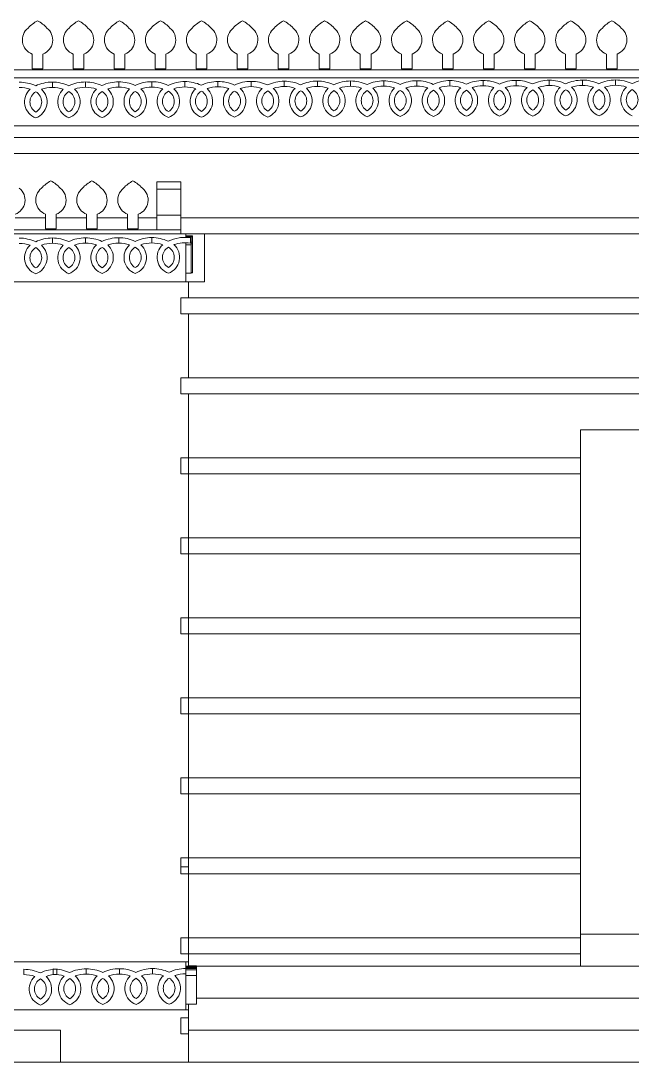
# Model space of a CAD drawing. Header units: inches. Extents: x -6210 to 141093, y -2740 to 21225.
# Drawn here: x 95030.1 to 95144.7, y 3206.3 to 3401.5 of the extents above; entities that cross this region are included whole.
import ezdxf

# ---------------------------------------------------------------- set-up
doc = ezdxf.new("R2010")
doc.units = ezdxf.units.IN
doc.header["$LTSCALE"] = 100
doc.header["$MEASUREMENT"] = 0
doc.layers.add('car area', color=53, linetype='Continuous')

msp = doc.modelspace()

# ---------------------------------------------------------------- linework, layer by layer
at = {"layer": 'car area', "linetype": 'Continuous', "lineweight": 0, "extrusion": (0, 1, 0)}
for p, q in [((95032.2129, 3395.26753), (95032.2129, 3392.52192)), ((95034.2129, 3392.52192), (95034.2129, 3395.26753)), ((95039.9004, 3395.26752), (95039.9004, 3392.52191)), ((95041.9004, 3392.52191), (95041.9004, 3395.26752)), ((95047.5879, 3395.2674), (95047.5879, 3392.52179)), ((95049.5879, 3392.52179), (95049.5879, 3395.2674)), ((95055.2754, 3395.26751), (95055.2754, 3392.5219)), ((95057.2754, 3392.5219), (95057.2754, 3395.26751)), ((95062.9629, 3395.26739), (95062.9629, 3392.52178)), ((95064.9629, 3392.52178), (95064.9629, 3395.26739)), ((95070.6504, 3395.26762), (95070.6504, 3392.52201)), ((95072.6504, 3392.52201), (95072.6504, 3395.26762)), ((95078.3379, 3395.26749), (95078.3379, 3392.52189)), ((95080.3379, 3392.52188), (95080.3379, 3395.26749)), ((95086.0254, 3395.26749), (95086.0254, 3392.52188)), ((95088.0254, 3392.52188), (95088.0254, 3395.26749)), ((95093.7129, 3395.26737), (95093.7129, 3392.52176)), ((95095.7129, 3392.52176), (95095.7129, 3395.26737)), ((95101.4004, 3395.26771), (95101.4004, 3392.5221)), ((95103.4004, 3392.5221), (95103.4004, 3395.26771)), ((95109.0879, 3395.26759), (95109.0879, 3392.52198)), ((95111.0879, 3392.52198), (95111.0879, 3395.26759)), ((95116.7754, 3395.26758), (95116.7754, 3392.52197)), ((95118.7754, 3392.52197), (95118.7754, 3395.26758)), ((95124.4629, 3395.26746), (95124.4629, 3392.52185)), ((95126.4629, 3392.52185), (95126.4629, 3395.26746)), ((95132.1504, 3395.26746), (95132.1504, 3392.52185)), ((95134.1504, 3392.52185), (95134.1504, 3395.26746)), ((95139.8379, 3395.26733), (95139.8379, 3392.52172)), ((95141.8379, 3392.52172), (95141.8379, 3395.26733)), ((95218.98603, 3392.33662), (94849.98603, 3392.33662)), ((95032.2129, 3392.52192), (95034.2129, 3392.52192)), ((95039.9004, 3392.52191), (95041.9004, 3392.52191)), ((95047.5879, 3392.52179), (95049.5879, 3392.52179)), ((95055.2754, 3392.5219), (95057.2754, 3392.5219)), ((95062.9629, 3392.52178), (95064.9629, 3392.52178)), ((95070.6504, 3392.52201), (95072.6504, 3392.52201)), ((95078.3379, 3392.52189), (95080.3379, 3392.52188)), ((95086.0254, 3392.52188), (95088.0254, 3392.52188)), ((95093.7129, 3392.52176), (95095.7129, 3392.52176)), ((95101.4004, 3392.5221), (95103.4004, 3392.5221)), ((95109.0879, 3392.52198), (95111.0879, 3392.52198)), ((95116.7754, 3392.52197), (95118.7754, 3392.52197)), ((95124.4629, 3392.52185), (95126.4629, 3392.52185)), ((95132.1504, 3392.52185), (95134.1504, 3392.52185)), ((95139.8379, 3392.52172), (95141.8379, 3392.52172)), ((94849.98603, 3390.83799), (95218.98603, 3390.83799)), ((95098.09414, 3390.2654), (95098.09414, 3389.26814)), ((95098.09414, 3389.26814), (95098.09414, 3390.2654)), ((95104.30624, 3390.28865), (95104.30624, 3389.29139)), ((95104.30624, 3389.29139), (95104.30624, 3390.28865)), ((95110.4967, 3389.31461), (95110.4967, 3390.31187)), ((95110.51834, 3390.31191), (95110.51834, 3389.31465)), ((95116.7088, 3390.33512), (95116.7088, 3389.33786)), ((95116.7088, 3389.33786), (95116.7088, 3390.33512)), ((95122.9209, 3390.35838), (95122.9209, 3389.36112)), ((95122.9209, 3389.36112), (95122.9209, 3390.35838)), ((95129.133, 3390.38164), (95129.133, 3389.38438)), ((95129.133, 3389.38438), (95129.133, 3390.38164)), ((95135.34511, 3390.40489), (95135.34511, 3389.40763)), ((95135.34511, 3389.40763), (95135.34511, 3390.40489)), ((95141.55721, 3390.42815), (95141.55721, 3389.43089)), ((95141.55721, 3389.43089), (95141.55721, 3390.42815)), ((95035.99477, 3390.03288), (95035.99477, 3389.03561)), ((95035.99477, 3389.03561), (95035.99477, 3390.03288)), ((95042.20687, 3390.05613), (95042.20687, 3389.05887)), ((95042.20687, 3389.05887), (95042.20687, 3390.05613)), ((95048.41897, 3390.07939), (95048.41897, 3389.08213)), ((95048.41897, 3389.08213), (95048.41897, 3390.07939)), ((95054.63107, 3390.10265), (95054.63107, 3389.10538)), ((95054.63107, 3389.10538), (95054.63107, 3390.10265)), ((95060.82153, 3389.1286), (95060.82153, 3390.12586)), ((95060.84317, 3390.1259), (95060.84317, 3389.12864)), ((95067.03364, 3390.14911), (95067.03364, 3389.15185)), ((95067.03364, 3389.15185), (95067.03364, 3390.14911)), ((95073.24574, 3390.17237), (95073.24574, 3389.17511)), ((95073.24574, 3389.17511), (95073.24574, 3390.17237)), ((95079.45784, 3390.19563), (95079.45784, 3389.19837)), ((95079.45784, 3389.19837), (95079.45784, 3390.19563)), ((95085.66994, 3390.21888), (95085.66994, 3389.22162)), ((95085.66994, 3389.22162), (95085.66994, 3390.21888)), ((95091.88204, 3390.24214), (95091.88204, 3389.24488)), ((95091.88204, 3389.24488), (95091.88204, 3390.24214)), ((95218.98603, 3381.83799), (94861.772, 3381.83799)), ((94862.68829, 3379.6203), (95218.98603, 3379.6203)), ((95218.98603, 3376.6203), (94860.84726, 3376.6203)), ((95055.55338, 3371.32923), (95055.55338, 3371.32945)), ((95055.55338, 3371.32945), (95060.05338, 3371.32945)), ((95055.55338, 3369.9761), (95055.55338, 3371.32923)), ((95055.55338, 3371.32923), (95060.05338, 3371.32923)), ((95060.05338, 3371.32945), (95060.05338, 3371.32923)), ((95060.05338, 3371.32923), (95060.05338, 3369.9761)), ((95055.55338, 3365.08222), (95055.55338, 3369.9761)), ((95055.55338, 3369.9761), (95060.05338, 3369.9761)), ((95060.05338, 3369.9761), (95060.05338, 3365.08222)), ((95034.71776, 3365.26741), (95034.71776, 3362.5218)), ((95036.71776, 3362.5218), (95036.71776, 3365.26741)), ((95042.40526, 3365.26729), (95042.40526, 3362.52168)), ((95044.40526, 3362.52168), (95044.40526, 3365.26729)), ((95050.09276, 3365.26728), (95050.09276, 3362.52167)), ((95052.09276, 3362.52167), (95052.09276, 3365.26728)), ((95055.55338, 3362.33662), (95055.55338, 3365.08222)), ((95055.55338, 3365.08222), (95060.05338, 3365.08222)), ((95060.05338, 3365.08222), (95060.05338, 3362.33662)), ((95029.03026, 3364.6203), (95034.71776, 3364.6203)), ((95036.71776, 3364.6203), (95042.40526, 3364.6203)), ((95044.40526, 3364.6203), (95050.09276, 3364.6203)), ((95052.09276, 3364.6203), (95055.55338, 3364.6203)), ((95060.05338, 3364.6203), (95218.98603, 3364.6203)), ((95060.05338, 3362.33662), (94878.48603, 3362.33662)), ((94878.48603, 3361.6203), (95060.05338, 3361.6203)), ((95034.71776, 3362.5218), (95036.71776, 3362.5218)), ((95042.40526, 3362.52168), (95044.40526, 3362.52168)), ((95050.09276, 3362.52167), (95052.09276, 3362.52167)), ((95060.05338, 3361.6203), (95060.05338, 3362.33662)), ((95060.98785, 3361.6203), (95060.05338, 3361.6203)), ((95060.98785, 3361.6203), (95064.49342, 3361.6203)), ((95060.98785, 3360.90678), (95060.98785, 3361.6203)), ((95060.98785, 3361.21896), (95062.26323, 3361.21896)), ((95060.98785, 3361.1957), (95062.26323, 3361.1957)), ((95060.98785, 3361.1957), (95062.26323, 3361.1957)), ((95060.98785, 3361.17245), (95062.26323, 3361.17245)), ((95060.98785, 3361.17245), (95062.26323, 3361.17245)), ((95060.98785, 3361.14919), (95062.26323, 3361.14919)), ((95060.98785, 3361.14919), (95062.26323, 3361.14919)), ((95060.98785, 3361.12593), (95062.26323, 3361.12593)), ((95060.98785, 3361.12593), (95062.26323, 3361.12593)), ((95060.98785, 3361.10268), (95062.26323, 3361.10268)), ((95060.98785, 3361.10268), (95062.26323, 3361.10268)), ((95060.98785, 3361.07942), (95062.26323, 3361.07942)), ((95060.98785, 3361.07942), (95062.26323, 3361.07942)), ((95060.98785, 3361.05616), (95061.98785, 3361.05616)), ((95060.98785, 3361.05616), (95062.26323, 3361.05616)), ((95060.98785, 3361.03291), (95061.98785, 3361.03291)), ((95060.98785, 3361.03291), (95061.98785, 3361.03291)), ((95060.98785, 3361.00965), (95061.98785, 3361.00965)), ((95060.98785, 3361.00965), (95061.98785, 3361.00965)), ((95060.98785, 3360.98639), (95061.98785, 3360.98639)), ((95060.98785, 3360.98639), (95061.98785, 3360.98639)), ((95061.98785, 3361.03291), (95061.98785, 3361.05616)), ((95061.98785, 3361.00965), (95061.98785, 3361.03291)), ((95061.98785, 3360.98639), (95061.98785, 3361.00965)), ((95061.98785, 3360.96314), (95061.98785, 3360.98639)), ((95062.26323, 3361.1957), (95062.26323, 3361.21896)), ((95062.26323, 3361.17245), (95062.26323, 3361.1957)), ((95062.26323, 3361.14919), (95062.26323, 3361.17245)), ((95062.26323, 3361.12593), (95062.26323, 3361.14919)), ((95062.26323, 3361.10268), (95062.26323, 3361.12593)), ((95062.26323, 3361.07942), (95062.26323, 3361.10268)), ((95062.26323, 3361.05616), (95062.26323, 3361.07942)), ((95062.26323, 3360.0589), (95062.26323, 3361.05616)), ((95218.98603, 3361.6203), (95064.49342, 3361.6203)), ((95064.49342, 3361.6203), (95064.49342, 3352.6203)), ((95035.99477, 3360.81518), (95035.99477, 3359.81792)), ((95035.99477, 3359.81792), (95035.99477, 3360.81518)), ((95042.20687, 3360.83844), (95042.20687, 3359.84118)), ((95042.20687, 3359.84118), (95042.20687, 3360.83844)), ((95048.41897, 3360.8617), (95048.41897, 3359.86444)), ((95048.41897, 3359.86444), (95048.41897, 3360.8617)), ((95054.63107, 3360.88495), (95054.63107, 3359.88769)), ((95054.63107, 3359.88769), (95054.63107, 3360.88495)), ((95059.98785, 3360.89337), (95059.98785, 3360.85808)), ((95059.98785, 3360.89337), (95060.37719, 3360.89337)), ((95060.41182, 3359.89611), (95061.27874, 3359.89611)), ((95060.98785, 3360.96314), (95061.98785, 3360.96314)), ((95060.98785, 3360.96314), (95061.98785, 3360.96314)), ((95060.98785, 3360.93988), (95061.98785, 3360.93988)), ((95060.98785, 3360.93988), (95061.98785, 3360.93988)), ((95060.98785, 3360.91662), (95061.98785, 3360.91662)), ((95060.98785, 3360.91662), (95061.98785, 3360.91662)), ((95060.98785, 3352.6203), (95060.98785, 3359.90935)), ((95060.98785, 3359.55918), (95061.98785, 3359.55918)), ((95061.30915, 3360.89337), (95061.98785, 3360.89337)), ((95061.86146, 3359.82894), (95061.86146, 3360.83706)), ((95061.86146, 3359.89611), (95061.98785, 3359.89611)), ((95061.98785, 3360.93988), (95061.98785, 3360.96314)), ((95061.98785, 3360.91662), (95061.98785, 3360.93988)), ((95061.98785, 3360.89337), (95061.98785, 3360.91662)), ((95061.98785, 3359.89611), (95061.98785, 3360.89337)), ((95061.98785, 3360.0589), (95062.26323, 3360.0589)), ((95061.98785, 3359.55918), (95061.98785, 3359.89611)), ((95061.98785, 3359.72198), (95062.26323, 3359.72198)), ((95061.98785, 3354.20193), (95061.98785, 3359.55918)), ((95062.26323, 3359.72198), (95062.26323, 3360.0589)), ((95062.26323, 3354.36473), (95062.26323, 3359.72198)), ((95060.98785, 3354.20193), (95061.98785, 3354.20193)), ((95061.98785, 3354.36473), (95062.26323, 3354.36473)), ((95061.98785, 3354.30238), (95062.26323, 3354.30238)), ((95062.26323, 3354.30238), (95062.26323, 3354.36473)), ((95061.48603, 3352.6203), (95025.48603, 3352.6203)), ((95061.48603, 3349.6203), (95061.48603, 3352.6203)), ((95064.49342, 3352.6203), (95061.48603, 3352.6203)), ((95060.05338, 3349.6203), (95061.48603, 3349.6203)), ((95060.05338, 3346.6203), (95060.05338, 3349.6203)), ((95061.48603, 3349.6203), (95218.98603, 3349.6203)), ((95061.48603, 3346.6203), (95060.05338, 3346.6203)), ((95218.98603, 3346.6203), (95061.48603, 3346.6203)), ((95061.48603, 3334.6203), (95061.48603, 3346.6203)), ((95060.05338, 3334.6203), (95061.48603, 3334.6203)), ((95060.05338, 3331.6203), (95060.05338, 3334.6203)), ((95061.48603, 3334.6203), (95218.98603, 3334.6203)), ((95061.48603, 3331.6203), (95060.05338, 3331.6203)), ((95218.98603, 3331.6203), (95061.48603, 3331.6203)), ((95061.48603, 3319.6203), (95061.48603, 3331.6203)), ((95134.98603, 3319.6203), (95134.98603, 3324.83662)), ((95202.48603, 3324.83662), (95134.98603, 3324.83662)), ((95060.05338, 3319.6203), (95061.48603, 3319.6203)), ((95060.05338, 3316.6203), (95060.05338, 3319.6203)), ((95061.48603, 3319.6203), (95134.98603, 3319.6203)), ((95061.48603, 3319.6203), (95061.48603, 3316.6203)), ((95134.98603, 3319.6203), (95134.98603, 3316.6203)), ((95061.48603, 3316.6203), (95060.05338, 3316.6203)), ((95134.98603, 3316.6203), (95061.48603, 3316.6203)), ((95061.48603, 3304.6203), (95061.48603, 3316.6203)), ((95134.98603, 3304.6203), (95134.98603, 3316.6203)), ((95060.05338, 3304.6203), (95061.48603, 3304.6203)), ((95060.05338, 3301.6203), (95060.05338, 3304.6203)), ((95061.48603, 3304.6203), (95134.98603, 3304.6203)), ((95061.48603, 3304.6203), (95061.48603, 3301.6203)), ((95134.98603, 3304.6203), (95134.98603, 3301.6203)), ((95061.48603, 3301.6203), (95060.05338, 3301.6203)), ((95134.98603, 3301.6203), (95061.48603, 3301.6203)), ((95061.48603, 3289.6203), (95061.48603, 3301.6203)), ((95134.98603, 3289.6203), (95134.98603, 3301.6203)), ((95060.05338, 3289.6203), (95061.48603, 3289.6203)), ((95060.05338, 3286.6203), (95060.05338, 3289.6203)), ((95061.48603, 3289.6203), (95134.98603, 3289.6203)), ((95061.48603, 3289.6203), (95061.48603, 3286.6203)), ((95134.98603, 3289.6203), (95134.98603, 3286.6203)), ((95061.48603, 3286.6203), (95060.05338, 3286.6203)), ((95134.98603, 3286.6203), (95061.48603, 3286.6203)), ((95061.48603, 3274.6203), (95061.48603, 3286.6203)), ((95134.98603, 3274.6203), (95134.98603, 3286.6203)), ((95060.05338, 3274.6203), (95061.48603, 3274.6203)), ((95060.05338, 3271.6203), (95060.05338, 3274.6203)), ((95061.48603, 3274.6203), (95134.98603, 3274.6203)), ((95061.48603, 3274.6203), (95061.48603, 3271.6203)), ((95134.98603, 3274.6203), (95134.98603, 3271.6203)), ((95061.48603, 3271.6203), (95060.05338, 3271.6203)), ((95134.98603, 3271.6203), (95061.48603, 3271.6203)), ((95061.48603, 3259.6203), (95061.48603, 3271.6203)), ((95134.98603, 3259.6203), (95134.98603, 3271.6203)), ((95060.05338, 3259.6203), (95061.48603, 3259.6203)), ((95060.05338, 3256.6203), (95060.05338, 3259.6203)), ((95061.48603, 3259.6203), (95134.98603, 3259.6203)), ((95061.48603, 3259.6203), (95061.48603, 3256.6203)), ((95134.98603, 3259.6203), (95134.98603, 3256.6203)), ((95061.48603, 3256.6203), (95060.05338, 3256.6203)), ((95134.98603, 3256.6203), (95061.48603, 3256.6203)), ((95061.48603, 3244.6203), (95061.48603, 3256.6203)), ((95134.98603, 3244.6203), (95134.98603, 3256.6203)), ((95060.05338, 3244.6203), (95061.48603, 3244.6203)), ((95060.05338, 3241.6203), (95060.05338, 3244.6203)), ((95061.48603, 3244.6203), (95134.98603, 3244.6203)), ((95061.48603, 3244.6203), (95061.48603, 3242.97497)), ((95134.98603, 3244.6203), (95134.98603, 3241.6203)), ((95061.48603, 3242.97497), (95060.05338, 3242.97497)), ((95061.48603, 3241.6203), (95061.48603, 3242.97497)), ((95061.48603, 3241.6203), (95060.05338, 3241.6203)), ((95134.98603, 3241.6203), (95061.48603, 3241.6203)), ((95061.48603, 3229.6203), (95061.48603, 3241.6203)), ((95134.98603, 3229.6203), (95134.98603, 3241.6203)), ((95202.48603, 3230.33662), (95134.98603, 3230.33662)), ((95060.05338, 3229.6203), (95061.48603, 3229.6203)), ((95060.05338, 3226.6203), (95060.05338, 3229.6203)), ((95061.48603, 3229.6203), (95134.98603, 3229.6203)), ((95061.48603, 3226.6203), (95061.48603, 3229.6203)), ((95134.98603, 3229.6203), (95134.98603, 3226.6203)), ((95061.48603, 3226.6203), (95060.05338, 3226.6203)), ((95134.98603, 3226.6203), (95061.48603, 3226.6203)), ((95061.48603, 3225.1203), (95061.48603, 3226.6203)), ((95134.98603, 3224.33662), (95134.98603, 3226.6203)), ((95028.48745, 3225.1203), (95061.48603, 3225.1203)), ((95060.98785, 3223.89948), (95060.98785, 3225.1203)), ((95061.48603, 3224.33662), (95061.48603, 3225.1203)), ((95061.48603, 3224.38782), (95062.98785, 3224.38782)), ((95061.48603, 3224.36457), (95062.98785, 3224.36457)), ((95061.48603, 3224.36457), (95062.98785, 3224.36457)), ((95062.98785, 3224.36457), (95062.98785, 3224.38782)), ((95062.98785, 3224.34131), (95062.98785, 3224.36457)), ((95030.6466, 3222.74518), (95030.6466, 3223.74244)), ((95036.13945, 3222.80915), (95036.13945, 3223.80641)), ((95036.8587, 3223.7657), (95036.8587, 3222.76844)), ((95042.35155, 3223.82966), (95042.35155, 3222.8324)), ((95042.35155, 3222.8324), (95042.35155, 3223.82966)), ((95048.56365, 3223.85292), (95048.56365, 3222.85566)), ((95048.56365, 3222.85566), (95048.56365, 3223.85292)), ((95054.77575, 3223.87618), (95054.77575, 3222.87892)), ((95054.77575, 3222.87892), (95054.77575, 3223.87618)), ((95060.98785, 3224.33662), (95061.48603, 3224.33662)), ((95060.98785, 3224.31805), (95061.48603, 3224.31805)), ((95060.98785, 3224.31805), (95061.48603, 3224.31805)), ((95060.98785, 3224.2948), (95062.98785, 3224.2948)), ((95060.98785, 3224.2948), (95062.98785, 3224.2948)), ((95060.98785, 3224.27154), (95062.98785, 3224.27154)), ((95060.98785, 3224.27154), (95062.98785, 3224.27154)), ((95060.98785, 3224.24828), (95062.98785, 3224.24828)), ((95060.98785, 3224.24828), (95062.98785, 3224.24828)), ((95060.98785, 3224.22507), (95062.98785, 3224.22507)), ((95060.98785, 3224.20181), (95062.98785, 3224.20181)), ((95060.98785, 3224.20181), (95062.98785, 3224.20181)), ((95060.98785, 3224.17856), (95062.98785, 3224.17856)), ((95060.98785, 3224.17856), (95062.98785, 3224.17856)), ((95060.98785, 3224.1553), (95062.98785, 3224.1553)), ((95060.98785, 3224.1553), (95062.98785, 3224.1553)), ((95060.98785, 3224.13204), (95062.98785, 3224.13204)), ((95060.98785, 3224.13204), (95062.98785, 3224.13204)), ((95060.98785, 3224.10879), (95062.98785, 3224.10879)), ((95060.98785, 3224.10879), (95062.98785, 3224.10879)), ((95060.98785, 3224.08553), (95062.98785, 3224.08553)), ((95060.98785, 3224.08553), (95062.98785, 3224.08553)), ((95060.98785, 3224.06227), (95062.98785, 3224.06227)), ((95060.98785, 3224.03902), (95062.98785, 3224.03902)), ((95060.98785, 3224.03902), (95062.98785, 3224.03902)), ((95060.98785, 3224.01576), (95062.98785, 3224.01576)), ((95060.98785, 3224.01576), (95062.98785, 3224.01576)), ((95060.98785, 3223.9925), (95062.98785, 3223.9925)), ((95060.98785, 3223.9925), (95062.98785, 3223.9925)), ((95060.98785, 3223.96925), (95062.98785, 3223.96925)), ((95060.98785, 3223.96925), (95062.98785, 3223.96925)), ((95060.98785, 3223.94599), (95062.98785, 3223.94599)), ((95060.98785, 3223.94599), (95062.98785, 3223.94599)), ((95060.98785, 3223.92273), (95062.98785, 3223.92273)), ((95060.98785, 3223.92273), (95062.98785, 3223.92273)), ((95060.98785, 3223.89948), (95060.98785, 3223.89943)), ((95060.98785, 3223.89948), (95062.98785, 3223.89948)), ((95060.98785, 3223.89943), (95060.98785, 3222.90217)), ((95060.98785, 3223.62104), (95060.98785, 3222.57761)), ((95062.98785, 3223.62104), (95060.98785, 3223.62104)), ((95060.98785, 3216.1203), (95060.98785, 3222.57761)), ((95060.98785, 3222.57761), (95062.98785, 3222.57761)), ((95060.98785, 3222.56529), (95062.98785, 3222.56529)), ((95061.48603, 3224.34131), (95062.98785, 3224.34131)), ((95061.48603, 3224.34131), (95062.98785, 3224.34131)), ((95061.48603, 3224.2948), (95061.48603, 3224.33662)), ((95208.48603, 3224.33662), (95061.48603, 3224.33662)), ((95062.98785, 3224.33662), (95062.98785, 3224.34131)), ((95062.98785, 3224.27154), (95062.98785, 3224.2948)), ((95062.98785, 3224.24828), (95062.98785, 3224.27154)), ((95062.98785, 3224.22507), (95062.98785, 3224.24828)), ((95062.98785, 3224.20181), (95062.98785, 3224.22507)), ((95062.98785, 3224.17856), (95062.98785, 3224.20181)), ((95062.98785, 3224.1553), (95062.98785, 3224.17856)), ((95062.98785, 3224.13204), (95062.98785, 3224.1553)), ((95062.98785, 3224.10879), (95062.98785, 3224.13204)), ((95062.98785, 3224.08553), (95062.98785, 3224.10879)), ((95062.98785, 3224.06227), (95062.98785, 3224.08553)), ((95062.98785, 3224.03902), (95062.98785, 3224.06227)), ((95062.98785, 3224.01576), (95062.98785, 3224.03902)), ((95062.98785, 3223.9925), (95062.98785, 3224.01576)), ((95062.98785, 3223.96925), (95062.98785, 3223.9925)), ((95062.98785, 3223.94599), (95062.98785, 3223.96925)), ((95062.98785, 3223.92273), (95062.98785, 3223.94599)), ((95062.98785, 3223.89948), (95062.98785, 3223.92273)), ((95062.98785, 3223.62104), (95062.98785, 3223.89948)), ((95062.98785, 3222.57761), (95062.98785, 3223.62104)), ((95062.98785, 3222.56529), (95062.98785, 3222.57761)), ((95062.98785, 3217.20804), (95062.98785, 3222.56529)), ((95060.98785, 3217.20804), (95062.98785, 3217.20804)), ((95061.48603, 3216.1203), (95061.48603, 3217.20804)), ((95220.48603, 3218.33662), (95062.98785, 3218.33662)), ((95061.48603, 3216.1203), (95028.48745, 3216.1203)), ((95060.05338, 3214.6203), (95061.48603, 3214.6203)), ((95060.05338, 3211.6203), (95060.05338, 3214.6203)), ((95061.48603, 3214.6203), (95061.48603, 3216.1203)), ((95061.48603, 3211.6203), (95061.48603, 3214.6203)), ((95037.48603, 3212.33662), (95025.48603, 3212.33662)), ((95037.48603, 3206.33662), (95037.48603, 3212.33662)), ((95061.48603, 3211.6203), (95060.05338, 3211.6203)), ((95232.48603, 3212.33662), (95061.48603, 3212.33662)), ((95061.48603, 3206.33662), (95061.48603, 3211.6203)), ((95037.48603, 3206.33662), (95025.48603, 3206.33662)), ((95037.48603, 3206.33662), (95061.48603, 3206.33662)), ((95061.48603, 3206.33662), (95232.48603, 3206.33662))]:
    msp.add_line(p, q, dxfattribs=at)
at = {"layer": 'car area', "linetype": 'Continuous', "lineweight": 0}
for centre, radius, start, end in [((95033.2129, 3397.92965), 2.84375, 128.2985857, 249.411834), ((95036.13424, 3395.88514), 6.34226, 117.4268136, 137.6041199), ((95030.29156, 3395.88514), 6.34226, 42.3958801, 62.5731864), ((95033.2129, 3397.92965), 2.84375, 290.5881717, 51.7014143), ((95040.9004, 3397.92965), 2.84375, 128.2985857, 249.411834), ((95043.82174, 3395.88514), 6.34226, 117.4268136, 137.6041199), ((95037.97906, 3395.88514), 6.34226, 42.3958801, 62.5731864), ((95040.9004, 3397.92965), 2.84375, 290.5881717, 51.7014143), ((95048.5879, 3397.92953), 2.84375, 128.2985857, 249.411834), ((95051.50924, 3395.88501), 6.34226, 117.4268136, 137.6041199), ((95045.66656, 3395.88501), 6.34226, 42.3958801, 62.5731864), ((95048.5879, 3397.92953), 2.84375, 290.5881717, 51.7014143), ((95056.2754, 3397.92964), 2.84375, 128.2985857, 249.411834), ((95059.19674, 3395.88512), 6.34226, 117.4268136, 137.6041199), ((95053.35406, 3395.88512), 6.34226, 42.3958801, 62.5731864), ((95056.2754, 3397.92964), 2.84375, 290.5881717, 51.7014143), ((95063.9629, 3397.92951), 2.84375, 128.2985857, 249.411834), ((95066.88424, 3395.885), 6.34226, 117.4268136, 137.6041199), ((95061.04156, 3395.885), 6.34226, 42.3958801, 62.5731864), ((95063.9629, 3397.92951), 2.84375, 290.5881717, 51.7014143), ((95071.6504, 3397.92974), 2.84375, 128.2985857, 249.411834), ((95074.57174, 3395.88523), 6.34226, 117.4268136, 137.6041199), ((95068.72906, 3395.88523), 6.34226, 42.3958801, 62.5731864), ((95071.6504, 3397.92974), 2.84375, 290.5881717, 51.7014143), ((95079.3379, 3397.92962), 2.84375, 128.2985857, 249.411834), ((95082.25924, 3395.88511), 6.34226, 117.4268136, 137.6041199), ((95076.41656, 3395.88511), 6.34226, 42.3958801, 62.5731864), ((95079.3379, 3397.92962), 2.84375, 290.5881717, 51.7014143), ((95087.0254, 3397.92961), 2.84375, 128.2985857, 249.411834), ((95089.94674, 3395.8851), 6.34226, 117.4268136, 137.6041199), ((95084.10406, 3395.8851), 6.34226, 42.3958801, 62.5731864), ((95087.0254, 3397.92961), 2.84375, 290.5881717, 51.7014143), ((95094.7129, 3397.92949), 2.84375, 128.2985857, 249.411834), ((95097.63424, 3395.88498), 6.34226, 117.4268136, 137.6041199), ((95091.79156, 3395.88498), 6.34226, 42.3958801, 62.5731864), ((95094.7129, 3397.92949), 2.84375, 290.5881717, 51.7014143), ((95102.4004, 3397.92984), 2.84375, 128.2985857, 249.411834), ((95105.32174, 3395.88532), 6.34226, 117.4268136, 137.6041199), ((95099.47906, 3395.88532), 6.34226, 42.3958801, 62.5731864), ((95102.4004, 3397.92984), 2.84375, 290.5881717, 51.7014143), ((95110.0879, 3397.92971), 2.84375, 128.2985857, 249.411834), ((95113.00924, 3395.8852), 6.34226, 117.4268136, 137.6041199), ((95107.16656, 3395.8852), 6.34226, 42.3958801, 62.5731864), ((95110.0879, 3397.92971), 2.84375, 290.5881717, 51.7014143), ((95117.7754, 3397.92971), 2.84375, 128.2985857, 249.411834), ((95120.69674, 3395.8852), 6.34226, 117.4268136, 137.6041199), ((95114.85406, 3395.8852), 6.34226, 42.3958801, 62.5731864), ((95117.7754, 3397.92971), 2.84375, 290.5881717, 51.7014143), ((95125.4629, 3397.92959), 2.84375, 128.2985857, 249.411834), ((95128.38424, 3395.88507), 6.34226, 117.4268136, 137.6041199), ((95122.54156, 3395.88507), 6.34226, 42.3958801, 62.5731864), ((95125.4629, 3397.92959), 2.84375, 290.5881717, 51.7014143), ((95133.1504, 3397.92958), 2.84375, 128.2985857, 249.411834), ((95136.07174, 3395.88507), 6.34226, 117.4268136, 137.6041199), ((95130.22906, 3395.88507), 6.34226, 42.3958801, 62.5731864), ((95133.1504, 3397.92958), 2.84375, 290.5881717, 51.7014143), ((95140.8379, 3397.92946), 2.84375, 128.2985857, 249.411834), ((95143.75924, 3395.88495), 6.34226, 117.4268136, 137.6041199), ((95137.91656, 3395.88495), 6.34226, 42.3958801, 62.5731864), ((95140.8379, 3397.92946), 2.84375, 290.5881717, 51.7014143), ((95098.09414, 3382.94324), 7.32216, 90, 115.3146468), ((95098.09414, 3382.94324), 7.32216, 65.1143541, 90), ((95104.30624, 3382.9665), 7.32216, 90, 115.3146468), ((95104.30624, 3382.9665), 7.32216, 65.1143541, 90), ((95110.51834, 3382.98975), 7.32216, 90, 115.3146468), ((95110.4967, 3382.98971), 7.32216, 65.1143541, 90), ((95116.7088, 3383.01297), 7.32216, 90, 115.3146468), ((95116.7088, 3383.01297), 7.32216, 65.1143541, 90), ((95122.9209, 3383.03622), 7.32216, 90, 115.3146468), ((95122.9209, 3383.03622), 7.32216, 65.1143541, 90), ((95129.133, 3383.05948), 7.32216, 90, 115.3146468), ((95129.133, 3383.05948), 7.32216, 65.1143541, 90), ((95135.34511, 3383.08274), 7.32216, 90, 115.3146468), ((95135.34511, 3383.08274), 7.32216, 65.1143541, 90), ((95141.55721, 3383.10599), 7.32216, 90, 115.3146468), ((95141.55721, 3383.10599), 7.32216, 65.1143541, 90), ((95147.76931, 3383.12925), 7.32216, 90, 115.3146468), ((95029.78267, 3382.68746), 7.32216, 65.1143541, 90), ((95029.78478, 3382.67576), 6.3366, 71.2319189, 90.0190987), ((95033.97239, 3386.31818), 3.18973, 132.3525343, 250.1389957), ((95035.99477, 3382.71072), 7.32216, 90, 115.3146468), ((95031.80504, 3386.31818), 3.18973, 289.8610043, 48.0713122), ((95035.99688, 3382.69902), 6.3366, 90.0190987, 108.9756396), ((95035.99477, 3382.71072), 7.32216, 65.1143541, 90), ((95035.99688, 3382.69902), 6.3366, 71.2319189, 90.0190987), ((95040.18449, 3386.34144), 3.18973, 132.3525343, 250.1389957), ((95042.20687, 3382.73397), 7.32216, 90, 115.3146468), ((95038.01714, 3386.34144), 3.18973, 289.8610043, 48.0713122), ((95042.20898, 3382.72227), 6.3366, 90.0190987, 108.9756396), ((95042.20687, 3382.73397), 7.32216, 65.1143541, 90), ((95042.20898, 3382.72227), 6.3366, 71.2319189, 90.0190987), ((95046.39659, 3386.36469), 3.18973, 132.3525343, 250.1389957), ((95048.41897, 3382.75723), 7.32216, 90, 115.3146468), ((95044.22924, 3386.36469), 3.18973, 289.8610043, 48.0713122), ((95048.42108, 3382.74553), 6.3366, 90.0190987, 108.9756396), ((95048.41897, 3382.75723), 7.32216, 65.1143541, 90), ((95048.42108, 3382.74553), 6.3366, 71.2319189, 90.0190987), ((95052.6087, 3386.38795), 3.18973, 132.3525343, 250.1389957), ((95054.63107, 3382.78049), 7.32216, 90, 115.3146468), ((95050.44134, 3386.38795), 3.18973, 289.8610043, 48.0713122), ((95054.63318, 3382.76879), 6.3366, 90.0190987, 108.9756396), ((95054.63107, 3382.78049), 7.32216, 65.1143541, 90), ((95054.63318, 3382.76879), 6.3366, 71.2319189, 90.0190987), ((95058.8208, 3386.41121), 3.18973, 132.3525343, 250.1389957), ((95058.8208, 3386.41121), 2.18973, 119.6625692, 240.3374308), ((95060.84317, 3382.80374), 7.32216, 90, 115.3146468), ((95056.65344, 3386.41121), 3.18973, 289.8610043, 48.0713122), ((95056.65344, 3386.41121), 2.18973, 299.6625692, 60.3374308), ((95060.84528, 3382.79204), 6.3366, 90.0190987, 108.9756396), ((95060.82153, 3382.8037), 7.32216, 65.1143541, 90), ((95060.82365, 3382.792), 6.3366, 71.2319189, 90.0190987), ((95065.01126, 3386.43442), 3.18973, 132.3525343, 250.1389957), ((95065.01126, 3386.43442), 2.18973, 119.6625692, 240.3374308), ((95067.03364, 3382.82696), 7.32216, 90, 115.3146468), ((95062.84391, 3386.43442), 3.18973, 289.8610043, 48.0713122), ((95062.84391, 3386.43442), 2.18973, 299.6625692, 60.3374308), ((95067.03575, 3382.81526), 6.3366, 90.0190987, 108.9756396), ((95067.03364, 3382.82696), 7.32216, 65.1143541, 90), ((95067.03575, 3382.81526), 6.3366, 71.2319189, 90.0190987), ((95071.22336, 3386.45768), 3.18973, 132.3525343, 250.1389957), ((95071.22336, 3386.45768), 2.18973, 119.6625692, 240.3374308), ((95073.24574, 3382.85021), 7.32216, 90, 115.3146468), ((95069.05601, 3386.45768), 3.18973, 289.8610043, 48.0713122), ((95069.05601, 3386.45768), 2.18973, 299.6625692, 60.3374308), ((95073.24785, 3382.83851), 6.3366, 90.0190987, 108.9756396), ((95073.24574, 3382.85021), 7.32216, 65.1143541, 90), ((95073.24785, 3382.83851), 6.3366, 71.2319189, 90.0190987), ((95077.43546, 3386.48093), 3.18973, 132.3525343, 250.1389957), ((95077.43546, 3386.48093), 2.18973, 119.6625692, 240.3374308), ((95079.45784, 3382.87347), 7.32216, 90, 115.3146468), ((95075.26811, 3386.48093), 3.18973, 289.8610043, 48.0713122), ((95075.26811, 3386.48093), 2.18973, 299.6625692, 60.3374308), ((95079.45995, 3382.86177), 6.3366, 90.0190987, 108.9756396), ((95079.45784, 3382.87347), 7.32216, 65.1143541, 90), ((95079.45995, 3382.86177), 6.3366, 71.2319189, 90.0190987), ((95083.64756, 3386.50419), 3.18973, 132.3525343, 250.1389957), ((95083.64756, 3386.50419), 2.18973, 119.6625692, 240.3374308), ((95085.66994, 3382.89673), 7.32216, 90, 115.3146468), ((95081.48021, 3386.50419), 3.18973, 289.8610043, 48.0713122), ((95081.48021, 3386.50419), 2.18973, 299.6625692, 60.3374308), ((95085.67205, 3382.88503), 6.3366, 90.0190987, 108.9756396), ((95085.66994, 3382.89673), 7.32216, 65.1143541, 90), ((95085.67205, 3382.88503), 6.3366, 71.2319189, 90.0190987), ((95089.85966, 3386.52745), 3.18973, 132.3525343, 250.1389957), ((95089.85966, 3386.52745), 2.18973, 119.6625692, 240.3374308), ((95091.88204, 3382.91998), 7.32216, 90, 115.3146468), ((95087.69231, 3386.52745), 3.18973, 289.8610043, 48.0713122), ((95087.69231, 3386.52745), 2.18973, 299.6625692, 60.3374308), ((95091.88415, 3382.90828), 6.3366, 90.0190987, 108.9756396), ((95091.88204, 3382.91998), 7.32216, 65.1143541, 90), ((95091.88415, 3382.90828), 6.3366, 71.2319189, 90.0190987), ((95096.07176, 3386.5507), 3.18973, 132.3525343, 250.1389957), ((95096.07176, 3386.5507), 2.18973, 119.6625692, 240.3374308), ((95093.90441, 3386.5507), 3.18973, 289.8610043, 48.0713122), ((95093.90441, 3386.5507), 2.18973, 299.6625692, 60.3374308), ((95098.09625, 3382.93154), 6.3366, 90.0190987, 108.9756396), ((95098.09625, 3382.93154), 6.3366, 71.2319189, 90.0190987), ((95102.28386, 3386.57396), 3.18973, 132.3525343, 250.1389957), ((95102.28386, 3386.57396), 2.18973, 119.6625692, 240.3374308), ((95100.11651, 3386.57396), 3.18973, 289.8610043, 48.0713122), ((95100.11651, 3386.57396), 2.18973, 299.6625692, 60.3374308), ((95104.30835, 3382.9548), 6.3366, 90.0190987, 108.9756396), ((95104.30835, 3382.9548), 6.3366, 71.2319189, 90.0190987), ((95108.49596, 3386.59722), 3.18973, 132.3525343, 250.1389957), ((95108.49596, 3386.59722), 2.18973, 119.6625692, 240.3374308), ((95106.32861, 3386.59722), 3.18973, 289.8610043, 48.0713122), ((95106.32861, 3386.59722), 2.18973, 299.6625692, 60.3374308), ((95110.52045, 3382.97805), 6.3366, 90.0190987, 108.9756396), ((95110.49882, 3382.97801), 6.3366, 71.2319189, 90.0190987), ((95114.68643, 3386.62043), 3.18973, 132.3525343, 250.1389957), ((95114.68643, 3386.62043), 2.18973, 119.6625692, 240.3374308), ((95112.51908, 3386.62043), 3.18973, 289.8610043, 48.0713122), ((95112.51908, 3386.62043), 2.18973, 299.6625692, 60.3374308), ((95116.71092, 3383.00126), 6.3366, 90.0190987, 108.9756396), ((95116.71092, 3383.00126), 6.3366, 71.2319189, 90.0190987), ((95120.89853, 3386.64369), 3.18973, 132.3525343, 250.1389957), ((95120.89853, 3386.64369), 2.18973, 119.6625692, 240.3374308), ((95118.73118, 3386.64369), 3.18973, 289.8610043, 48.0713122), ((95118.73118, 3386.64369), 2.18973, 299.6625692, 60.3374308), ((95122.92302, 3383.02452), 6.3366, 90.0190987, 108.9756396), ((95122.92302, 3383.02452), 6.3366, 71.2319189, 90.0190987), ((95127.11063, 3386.66694), 3.18973, 132.3525343, 250.1389957), ((95127.11063, 3386.66694), 2.18973, 119.6625692, 240.3374308), ((95124.94328, 3386.66694), 3.18973, 289.8610043, 48.0713122), ((95124.94328, 3386.66694), 2.18973, 299.6625692, 60.3374308), ((95129.13512, 3383.04778), 6.3366, 90.0190987, 108.9756396), ((95129.13512, 3383.04778), 6.3366, 71.2319189, 90.0190987), ((95133.32273, 3386.6902), 3.18973, 132.3525343, 250.1389957), ((95133.32273, 3386.6902), 2.18973, 119.6625692, 240.3374308), ((95131.15538, 3386.6902), 3.18973, 289.8610043, 48.0713122), ((95131.15538, 3386.6902), 2.18973, 299.6625692, 60.3374308), ((95135.34722, 3383.07103), 6.3366, 90.0190987, 108.9756396), ((95135.34722, 3383.07103), 6.3366, 71.2319189, 90.0190987), ((95139.53483, 3386.71346), 3.18973, 132.3525343, 250.1389957), ((95139.53483, 3386.71346), 2.18973, 119.6625692, 240.3374308), ((95137.36748, 3386.71346), 3.18973, 289.8610043, 48.0713122), ((95137.36748, 3386.71346), 2.18973, 299.6625692, 60.3374308), ((95141.55932, 3383.09429), 6.3366, 90.0190987, 108.9756396), ((95141.55932, 3383.09429), 6.3366, 71.2319189, 90.0190987), ((95145.74693, 3386.73671), 3.18973, 132.3525343, 250.1389957), ((95145.74693, 3386.73671), 2.18973, 119.6625692, 240.3374308), ((95143.57958, 3386.73671), 2.18973, 299.6625692, 60.3374308), ((95033.97239, 3386.31818), 2.18973, 119.6625692, 240.3374308), ((95031.80504, 3386.31818), 2.18973, 299.6625692, 60.3374308), ((95040.18449, 3386.34144), 2.18973, 119.6625692, 240.3374308), ((95038.01714, 3386.34144), 2.18973, 299.6625692, 60.3374308), ((95046.39659, 3386.36469), 2.18973, 119.6625692, 240.3374308), ((95044.22924, 3386.36469), 2.18973, 299.6625692, 60.3374308), ((95052.6087, 3386.38795), 2.18973, 119.6625692, 240.3374308), ((95050.44134, 3386.38795), 2.18973, 299.6625692, 60.3374308), ((95038.6391, 3365.88502), 6.34226, 117.4268136, 137.6041199), ((95032.79642, 3365.88502), 6.34226, 42.3958801, 62.5731864), ((95046.3266, 3365.8849), 6.34226, 117.4268136, 137.6041199), ((95040.48392, 3365.8849), 6.34226, 42.3958801, 62.5731864), ((95054.0141, 3365.8849), 6.34226, 117.4268136, 137.6041199), ((95048.17142, 3365.8849), 6.34226, 42.3958801, 62.5731864), ((95028.03026, 3367.92954), 2.84375, 290.5881717, 51.7014143), ((95035.71776, 3367.92954), 2.84375, 128.2985857, 249.411834), ((95035.71776, 3367.92954), 2.84375, 290.5881717, 51.7014143), ((95043.40526, 3367.92941), 2.84375, 128.2985857, 249.411834), ((95043.40526, 3367.92941), 2.84375, 290.5881717, 51.7014143), ((95051.09276, 3367.92941), 2.84375, 128.2985857, 249.411834), ((95051.09276, 3367.92941), 2.84375, 290.5881717, 51.7014143), ((95029.78267, 3353.46977), 7.32216, 65.1143541, 90), ((95029.78478, 3353.45807), 6.3366, 71.2319189, 90.0190987), ((95033.97239, 3357.10049), 3.18973, 132.3525343, 250.1389957), ((95035.99477, 3353.49303), 7.32216, 90, 115.3146468), ((95031.80504, 3357.10049), 3.18973, 289.8610043, 48.0713122), ((95035.99688, 3353.48132), 6.3366, 90.0190987, 108.9756396), ((95035.99477, 3353.49303), 7.32216, 65.1143541, 90), ((95035.99688, 3353.48132), 6.3366, 71.2319189, 90.0190987), ((95040.18449, 3357.12375), 3.18973, 132.3525343, 250.1389957), ((95040.18449, 3357.12375), 2.18973, 119.6625692, 240.3374308), ((95042.20687, 3353.51628), 7.32216, 90, 115.3146468), ((95038.01714, 3357.12375), 3.18973, 289.8610043, 48.0713122), ((95038.01714, 3357.12375), 2.18973, 299.6625692, 60.3374308), ((95042.20898, 3353.50458), 6.3366, 90.0190987, 108.9756396), ((95042.20687, 3353.51628), 7.32216, 65.1143541, 90), ((95042.20898, 3353.50458), 6.3366, 71.2319189, 90.0190987), ((95046.39659, 3357.147), 3.18973, 132.3525343, 250.1389957), ((95046.39659, 3357.147), 2.18973, 119.6625692, 240.3374308), ((95048.41897, 3353.53954), 7.32216, 90, 115.3146468), ((95044.22924, 3357.147), 3.18973, 289.8610043, 48.0713122), ((95044.22924, 3357.147), 2.18973, 299.6625692, 60.3374308), ((95048.42108, 3353.52784), 6.3366, 90.0190987, 108.9756396), ((95048.41897, 3353.53954), 7.32216, 65.1143541, 90), ((95048.42108, 3353.52784), 6.3366, 71.2319189, 90.0190987), ((95052.6087, 3357.17026), 3.18973, 132.3525343, 250.1389957), ((95052.6087, 3357.17026), 2.18973, 119.6625692, 240.3374308), ((95054.63107, 3353.5628), 7.32216, 90, 115.3146468), ((95050.44134, 3357.17026), 3.18973, 289.8610043, 48.0713122), ((95050.44134, 3357.17026), 2.18973, 299.6625692, 60.3374308), ((95054.63318, 3353.55109), 6.3366, 90.0190987, 108.9756396), ((95054.63107, 3353.5628), 7.32216, 65.1143541, 90), ((95054.63318, 3353.55109), 6.3366, 71.2319189, 90.0190987), ((95058.8208, 3357.19352), 3.18973, 132.3525343, 250.1389957), ((95058.8208, 3357.19352), 2.18973, 119.6625692, 240.3374308), ((95060.84317, 3353.58605), 7.32216, 82.0060031, 115.3146468), ((95056.65344, 3357.19352), 3.18973, 289.8610043, 48.0713122), ((95056.65344, 3357.19352), 2.18973, 299.6625692, 60.3374308), ((95060.84528, 3353.57435), 6.3366, 80.7718537, 108.9756396), ((95033.97239, 3357.10049), 2.18973, 119.6625692, 240.3374308), ((95031.80504, 3357.10049), 2.18973, 299.6625692, 60.3374308), ((95030.6466, 3216.42028), 7.32216, 65.1143541, 90), ((95030.64871, 3216.40858), 6.3366, 71.2319189, 90.0190987), ((95034.83632, 3220.051), 3.18973, 132.3525343, 250.1389957), ((95036.8587, 3216.44354), 7.32216, 90, 115.3146468), ((95032.66897, 3220.051), 3.18973, 289.8610043, 48.0713122), ((95036.86081, 3216.43184), 6.3366, 90.0190987, 108.9756396), ((95036.13945, 3216.48425), 7.32216, 65.1143541, 90), ((95036.14156, 3216.47255), 6.3366, 71.2319189, 90.0190987), ((95040.32917, 3220.11497), 3.18973, 132.3525343, 250.1389957), ((95042.35155, 3216.50751), 7.32216, 90, 115.3146468), ((95038.16182, 3220.11497), 3.18973, 289.8610043, 48.0713122), ((95042.35366, 3216.49581), 6.3366, 90.0190987, 108.9756396), ((95042.35155, 3216.50751), 7.32216, 65.1143541, 90), ((95042.35366, 3216.49581), 6.3366, 71.2319189, 90.0190987), ((95046.54128, 3220.13823), 3.18973, 132.3525343, 250.1389957), ((95048.56365, 3216.53076), 7.32216, 90, 115.3146468), ((95044.37392, 3220.13823), 3.18973, 289.8610043, 48.0713122), ((95048.56576, 3216.51906), 6.3366, 90.0190987, 108.9756396), ((95048.56365, 3216.53076), 7.32216, 65.1143541, 90), ((95048.56576, 3216.51906), 6.3366, 71.2319189, 90.0190987), ((95052.75338, 3220.16148), 3.18973, 132.3525343, 250.1389957), ((95054.77575, 3216.55402), 7.32216, 90, 115.3146468), ((95050.58602, 3220.16148), 3.18973, 289.8610043, 48.0713122), ((95054.77786, 3216.54232), 6.3366, 90.0190987, 108.9756396), ((95054.77575, 3216.55402), 7.32216, 65.1143541, 90), ((95054.77786, 3216.54232), 6.3366, 71.2319189, 90.0190987), ((95058.96548, 3220.18474), 3.18973, 132.3525343, 250.1389957), ((95060.98785, 3216.57728), 7.32216, 90, 115.3146468), ((95056.79812, 3220.18474), 3.18973, 289.8610043, 48.0713122), ((95060.98996, 3216.56558), 6.3366, 90.0190987, 108.9756396), ((95034.83632, 3220.051), 2.18973, 119.6625692, 240.3374308), ((95032.66897, 3220.051), 2.18973, 299.6625692, 60.3374308), ((95040.32917, 3220.11497), 2.18973, 119.6625692, 240.3374308), ((95038.16182, 3220.11497), 2.18973, 299.6625692, 60.3374308), ((95046.54128, 3220.13823), 2.18973, 119.6625692, 240.3374308), ((95044.37392, 3220.13823), 2.18973, 299.6625692, 60.3374308), ((95052.75338, 3220.16148), 2.18973, 119.6625692, 240.3374308), ((95050.58602, 3220.16148), 2.18973, 299.6625692, 60.3374308), ((95058.96548, 3220.18474), 2.18973, 119.6625692, 240.3374308), ((95056.79812, 3220.18474), 2.18973, 299.6625692, 60.3374308)]:
    msp.add_arc(centre, radius, start, end, dxfattribs=at)

doc.saveas('drawing.dxf')
